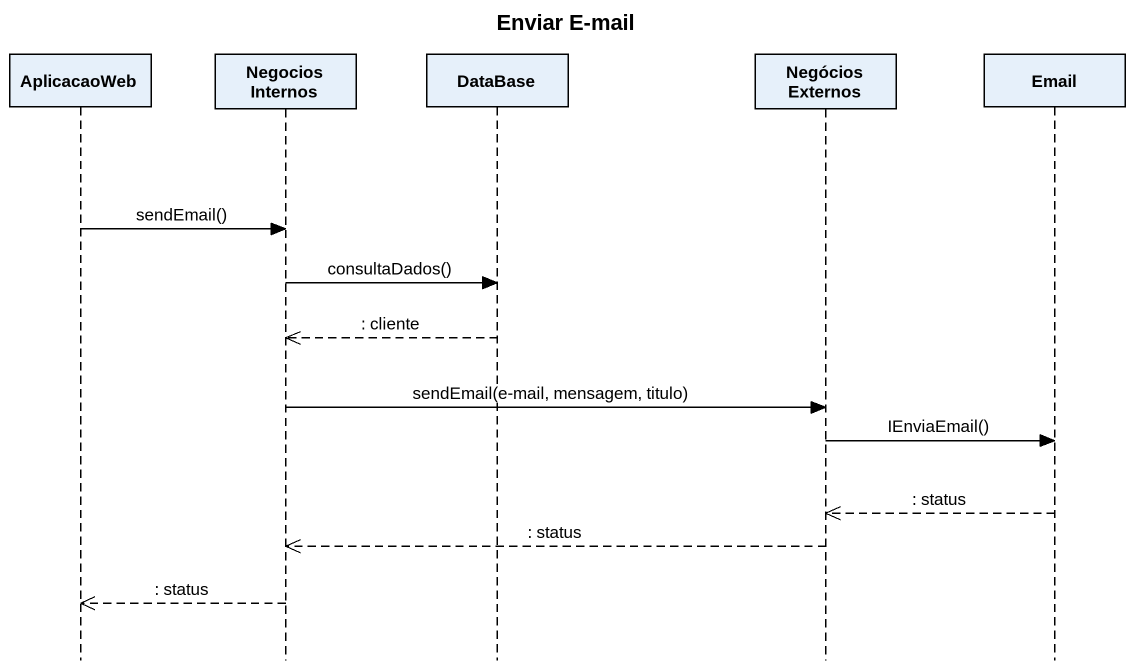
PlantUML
@startuml
title Enviar E-mail
hide footbox
participant AplicacaoWeb
participant "Negocios Internos" as Negocios_Internos
participant "DataBase" as DataBase_
participant "Negócios Externos" as Negócios_Externos
participant Email

AplicacaoWeb -> Negocios_Internos : sendEmail()
Negocios_Internos -> DataBase_ : consultaDados()
DataBase_ -->> Negocios_Internos : : cliente
Negocios_Internos -> Negócios_Externos : sendEmail(e-mail, mensagem, titulo)
Negócios_Externos -> Email : IEnviaEmail()
Email -->> Negócios_Externos : : status
Negócios_Externos -->> Negocios_Internos : : status
Negocios_Internos -->> AplicacaoWeb : : status
@enduml
